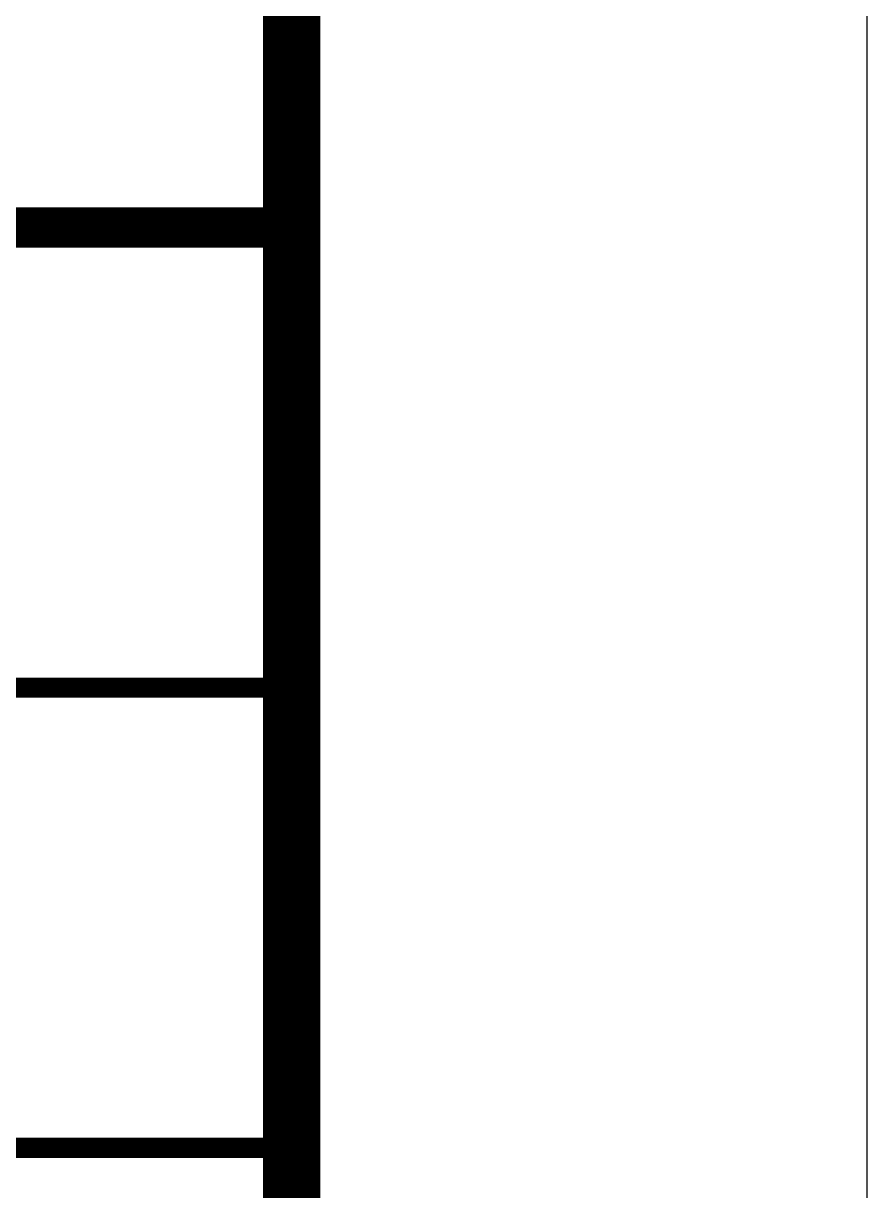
# Model space of a CAD drawing. Extents: x 3002737 to 4077523, y -995787 to -7267.
# Drawn here: x 3115368 to 3116835, y -982261 to -980231 of the extents above; entities that cross this region are included whole.
import ezdxf

# ---------------------------------------------------------------- set-up
doc = ezdxf.new("R2010")
doc.units = 0
doc.header["$LTSCALE"] = 1000
doc.header["$MEASUREMENT"] = 0
doc.layers.add('!!电气', color=1, linetype='CONTINUOUS')
doc.layers.add('yichutu', color=7, linetype='CONTINUOUS', true_color=0xffffff, plot=False)
doc.layers.add('图框', color=147, linetype='CONTINUOUS', lineweight=20)

# ---------------------------------------------------------------- blocks, each defined once
blk = doc.blocks.new('A$C086A1D60')
at = {"layer": '图框'}
for points, const_width in [([(7000, 13200.3), (0, 13200.3)], 70), ([(0, 13200.3), (7000, 13200.3)], 70), ([(0, 12400.3), (7000, 12400.3)], 35), ([(0, 11600.3), (7000, 11600.3)], 35)]:
    blk.add_lwpolyline(points, dxfattribs=dict(at, const_width=const_width))

msp = doc.modelspace()

# ---------------------------------------------------------------- linework, layer by layer
at = {"layer": 'yichutu', "color": 7, "true_color": 0xffffff}
msp.add_lwpolyline([(3032735, -994786.6), (3032735, -935386.6), (3116835, -935386.6), (3116835, -994786.6)], close=True, dxfattribs=at)
at = {"layer": '图框'}
msp.add_lwpolyline([(3032735, -935386.6), (3116835, -935386.6), (3116835, -994786.6), (3032735, -994786.6)], close=True, dxfattribs=at)
msp.add_lwpolyline([(3032735, -935386.6), (3116835, -935386.6), (3116835, -994786.6), (3032735, -994786.6)], close=True, dxfattribs=at)
at = {"layer": '图框', "const_width": 100}
msp.add_lwpolyline([(3115835, -993786.6), (3115835, -936386.6), (3035235, -936386.6), (3035235, -993786.6)], close=True, dxfattribs=at)

# ---------------------------------------------------------------- block references
at = {"layer": '!!电气'}
msp.add_blockref('A$C086A1D60', (3108835, -993786.6), dxfattribs=at)

doc.saveas('drawing.dxf')
